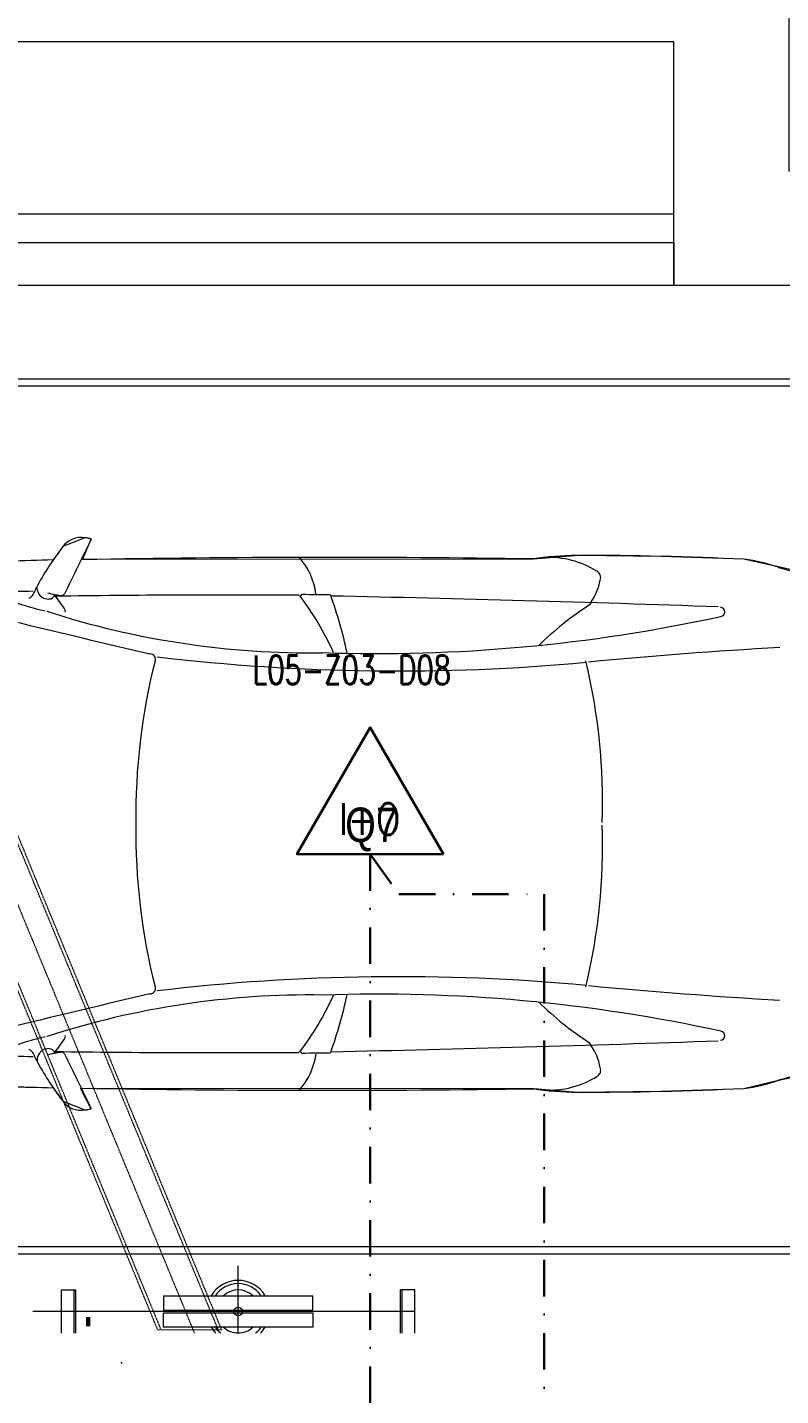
# Model space of a CAD drawing. Extents: x -1133 to 23780, y -1311 to 8245.
# Drawn here: x 19327.3 to 19589.6, y 2003.2 to 2480 of the extents above; entities that cross this region are included whole.
import ezdxf
from ezdxf.enums import TextEntityAlignment as Align
from ezdxf.xclip import XClip

# ---------------------------------------------------------------- set-up
doc = ezdxf.new("R2010")
doc.units = 0
doc.header["$MEASUREMENT"] = 0
doc.header["$XCLIPFRAME"] = 0
doc.linetypes.add('DASHDOT', pattern=[25.4, 12.7, -6.35, 0, -6.35])
doc.linetypes.add('DOT2', pattern=[0.125, 0, -0.125])
doc.layers.get('0').update_dxf_attribs({"color": 9, "lineweight": 9})
for name, color, linetype, lineweight in [('00', 9, 'Continuous', 9), ('01', 9, 'Continuous', 9), ('04', 9, 'Continuous', 9), ('05V', 9, 'Continuous', 9), ('06D', 9, 'Continuous', 9), ('20', 9, 'DOT2', 9), ('21', 9, 'Continuous', 9), ('40', 9, 'Continuous', 9), ('E-DEDEKTÖR NUMARALARI', 20, 'Continuous', 30), ('E-KABLO', 7, 'Continuous', 30), ('E-KOMBİNE DEDEKTÖR (ISI+OPTİK DUMAN)', 7, 'Continuous', 30)]:
    doc.layers.add(name, color=color, linetype=linetype, lineweight=lineweight)
doc.styles.add('DEBI-BLOCK', font='arial.ttf', dxfattribs={"width": 0.8})
doc.styles.add('E-YAZI', font='txttw.shx')
doc.styles.add('MuuM_TEXT-STANDART', font='ARIALN.TTF')

# ---------------------------------------------------------------- blocks, each defined once
blk = doc.blocks.new('p-m-mekanik')
at = {"extrusion": (-1e-16, -1, 2e-16)}
blk.add_point((402.57, 1610.63), dxfattribs=at)
at = {"layer": '40'}
blk.add_lwpolyline([(1289.75, 170.69, 0.000003), (1289.75, 257.22)], format="xyb", dxfattribs=at)
at = {"style": 'DEBI-BLOCK', "width": 0.75, "flags": 8}
for tag, p in [('-', (399.97, 1627.23)), ('-', (251.72, 1361.56)), ('-', (3296.35, 465.16)), ('DEBI', (3296.35, 452.46))]:
    blk.add_attdef(tag, text='', height=13, rotation=90, dxfattribs=at).set_placement(p, align=Align.BOTTOM_RIGHT)
at = {"style": 'DEBI-BLOCK', "width": 0.75, "flags": 9}
for p in [(402.57, 1610.63), (3298.95, 448.56)]:
    blk.add_attdef('ID', text='', height=3.9, rotation=90, dxfattribs=at).set_placement(p, align=Align.MIDDLE)
at = {"style": 'DEBI-BLOCK', "width": 0.75, "flags": 8}
blk.add_attdef('KESITY', text='', height=13, rotation=90, dxfattribs=at).set_placement((3279.01, 503.33), align=Align.TOP_LEFT)
at = {"style": 'DEBI-BLOCK', "width": 0.8, "flags": 8}
blk.add_attdef('X', text='', height=13, rotation=90, dxfattribs=at).set_placement((3279.01, 499.49), align=Align.TOP_CENTER)
at = {"style": 'DEBI-BLOCK', "width": 0.75, "flags": 8}
blk.add_attdef('KESITX', text='', height=13, rotation=90, dxfattribs=at).set_placement((3279.01, 495.54), align=Align.TOP_RIGHT)
blk = doc.blocks.new('Group-321-1')
at = {"lineweight": 0}
for p, q in [((384783.0404, 69371.037), (384783.0455, 69371.0295)), ((384784.4115, 69370.3332), (384784.4025, 69370.333))]:
    blk.add_line(p, q, dxfattribs=at)
for points in [[(384783.5403, 69368.3322), (384783.689, 69368.5997), (384783.7466, 69368.6084), (384783.8084, 69368.6626), (384783.8147, 69368.6844), (384783.7337, 69368.6844), (384784.4562, 69370.087), (384784.5363, 69370.2162), (384784.6671, 69370.4777), (384784.7897, 69370.7386), (384784.8195, 69370.8587), (384784.8615, 69371.012)], [(384783.3299, 69371.7988), (384783.1493, 69371.5806), (384783.0089, 69371.3289), (384782.8745, 69371.074), (384782.8143, 69370.9298), (384782.099, 69369.5315), (384782.0492, 69369.5901), (384782.0346, 69369.5732), (384782.0266, 69369.4913), (384782.053, 69369.4394), (384781.9224, 69369.1627)]]:
    blk.add_lwpolyline(points, dxfattribs=at)
for centre, radius, start, end in [((384782.5383, 69372.3373), 0.9575, 316.2186, 325.7418), ((384783.6081, 69371.2726), 0.5525, 133.0237, 146.1228), ((384793.5272, 69365.622), 11.9668, 150.13727, 152.89723), ((384800.1056, 69364.1963), 18.1799, 156.13496, 158.24111), ((384783.2749, 69371.4236), 0.0159, 339.0039, 150.3983), ((384865.0479, 69325.7189), 93.6961, 150.803073, 151.627747), ((384777.8715, 69372.8535), 5.6052, 330.8944, 345.1644), ((384783.1168, 69370.8333), 0.3186, 120.9729, 155.4756), ((384782.9706, 69371.0742), 0.0369, 91.8, 120.3439), ((384782.963, 69371.0791), 0.0326, 45.4864, 78.5544), ((384782.8486, 69370.9332), 0.2179, 28.7618, 50.9848), ((384783.7734, 69370.6126), 1.0105, 153.0695, 161.9186), ((384784.1506, 69371.1377), 1.1104, 185.593, 197.2706), ((384785.7608, 69370.6832), 0.9575, 159.9143, 169.4376), ((384768.9056, 69380.2116), 18.1799, 327.41502, 329.52117), ((384822.9409, 69349.5203), 45.4809, 151.91783, 153.89663), ((384776.6075, 69373.5829), 7.1236, 326.0794, 338.11644), ((384782.7341, 69368.9325), 2.0531, 60.6822, 76.5032), ((384784.272, 69370.9318), 0.5525, 339.5333, 352.6324), ((384788.9005, 69367.1922), 5.6052, 140.4918, 154.7617), ((384699.7855, 69410.5499), 93.6961, 334.028379, 334.853054), ((384773.8988, 69375.6976), 11.9668, 332.7589, 335.51885), ((384784.589, 69370.7491), 0.0159, 335.2578, 146.6522), ((384782.8801, 69368.8575), 2.0531, 49.1529, 64.974), ((384790.2301, 69366.5903), 7.1236, 147.53968, 159.57673), ((384783.8462, 69371.294), 1.1104, 288.3855, 300.0631), ((384784.4389, 69370.1168), 0.2179, 74.6714, 96.8944), ((384784.2014, 69370.2765), 0.3186, 330.1806, 4.6832), ((384784.4908, 69370.2948), 0.0326, 47.1018, 80.1697), ((384784.4824, 69370.2982), 0.0369, 5.3122, 33.8561), ((384782.4965, 69369.975), 0.2388, 70.6349, 104.3906), ((384825.273, 69347.607), 48.3027, 152.0551, 152.17195), ((384782.4028, 69368.6925), 1.5636, 74.9854, 82.5895), ((384783.6393, 69370.6814), 1.0105, 323.7375, 332.5866), ((384782.7293, 69369.2079), 0.9545, 86.6279, 100.516), ((384782.5618, 69370.1533), 0.00585, 151.7805, 223.8989), ((384821.1879, 69350.0129), 43.565, 152.47687, 153.59071), ((384780.1046, 69371.4451), 2.9727, 314.8855, 333.6766), ((384743.6698, 69390.211), 45.4809, 331.7595, 333.7383), ((384782.8782, 69368.4484), 1.5636, 43.0666, 50.6707), ((384782.1495, 69369.4974), 0.1377, 137.1664, 146.6022), ((384967.4628, 69508.0027), 231.379, 216.741616, 216.794011), ((384678.7517, 69458.2208), 136.4506, 319.252602, 319.492588), ((384782.5149, 69369.582), 0.0186, 41.3859, 155.3161), ((384783.958, 69371.212), 2.1585, 228.5422, 243.7224), ((384786.4545, 69368.1856), 2.9727, 151.9795, 170.7706), ((384783.1066, 69369.0142), 0.9545, 25.1401, 39.0282), ((384782.0988, 69369.5256), 0.08, 143.4719, 205.3483), ((384782.9196, 69369.9112), 0.9868, 205.182, 214.4777), ((384740.7557, 69390.9906), 48.3027, 333.48418, 333.60103), ((384795.1786, 69363.075), 14.5872, 154.13193, 155.3338), ((384783.8657, 69369.2721), 0.2388, 21.2655, 55.0212), ((384781.9661, 69369.5433), 0.2494, 316.3484, 326.7202), ((384782.1506, 69369.3741), 0.0194, 352.1473, 47.0793), ((384782.2653, 69368.9144), 0.4843, 94.4328, 101.9444), ((384782.1667, 69369.4142), 0.0112, 312.8599, 34.8105), ((384782.228, 69369.389), 0.00831, 38.2323, 92.0308), ((384745.0919, 69389.0738), 43.565, 332.06542, 333.17925), ((384783.9724, 69369.4292), 0.00585, 261.7572, 333.8756), ((384782.1239, 69369.3634), 0.0209, 210.1338, 261.901), ((384782.122, 69369.3451), 0.00941, 178.2704, 230.3207), ((384782.0852, 69369.2999), 0.0489, 5.7791, 50.9893), ((384782.1316, 69369.3958), 0.0541, 258.6932, 282.7156), ((384782.1321, 69369.3799), 0.0386, 287.1711, 347.5368), ((384791.1445, 69364.8055), 10.0957, 153.3898, 154.10666), ((384781.4441, 69369.9694), 0.9862, 309.9162, 319.8631), ((384784.0189, 69371.1807), 2.1585, 241.9337, 257.114), ((384783.5356, 69369.0581), 0.0186, 330.34, 84.2703), ((384916.0429, 69336.4165), 136.4506, 166.163538, 166.403525), ((384783.546, 69368.7124), 0.00831, 33.6253, 87.4238), ((384783.1387, 69368.4661), 0.4843, 23.7117, 31.2233), ((384783.8241, 69368.5896), 0.2494, 158.9359, 169.3077), ((384783.6023, 69368.6773), 0.0112, 90.8456, 172.7962), ((384788.1969, 69600.0219), 231.379, 268.862115, 268.914511), ((384783.6798, 69368.7118), 0.1377, 339.054, 348.4897), ((384784.4746, 69368.4138), 0.9862, 165.793, 175.74), ((384783.5945, 69368.6292), 0.0386, 138.1193, 198.4851), ((384783.5791, 69368.6408), 0.0194, 78.5769, 133.5088), ((384783.7323, 69368.6871), 0.08, 280.3078, 342.1843), ((384774.6241, 69373.2856), 10.0957, 331.54946, 332.26633), ((384783.5569, 69368.5444), 0.0489, 74.6669, 119.8771), ((384770.8666, 69375.5547), 14.5872, 330.32233, 331.52419), ((384783.6078, 69368.6381), 0.0541, 202.9405, 226.9629), ((384783.5722, 69368.6007), 0.00941, 255.3354, 307.3857), ((384783.5859, 69368.613), 0.0209, 223.7551, 275.5224), ((384783.5672, 69369.5788), 0.9868, 271.1784, 280.4742)]:
    blk.add_arc(centre, radius, start, end, dxfattribs=at)
blk = doc.blocks.new('p-arac asansoru')
for p, q in [((33.7, -134.5), (33.7, 488.5)), ((338.7, 488.5), (338.7, -134.5)), ((36.2, -132), (36.2, 486)), ((336.2, 486), (336.2, -132)), ((13.7, 132.25), (13.7, 265.25)), ((-6.3, 255.25), (21.2, 255.25)), ((21.2, 255.25), (21.2, 250.25)), ((-6.3, 250.85), (21.2, 250.85)), ((-6.3, 250.25), (21.2, 250.25)), ((7.24, 199.45), (7.27, 221.75)), ((8.2, 167.75), (8.2, 219.75)), ((8.2, 219.75), (13.2, 219.75)), ((13.2, 219.75), (13.2, 167.75)), ((19.2, 219.75), (14.2, 219.75)), ((14.2, 219.75), (14.2, 167.75)), ((19.2, 219.75), (19.2, 167.75)), ((-2.15, 193.75), (29.55, 193.75)), ((13.2, 167.75), (8.2, 167.75)), ((14.2, 167.75), (19.2, 167.75)), ((-6.3, 137.25), (21.2, 137.25)), ((-6.3, 136.65), (21.2, 136.65)), ((21.2, 132.25), (21.2, 137.25)), ((-6.3, 132.25), (21.2, 132.25))]:
    blk.add_line(p, q)
blk.add_circle((13.7, 193.75), 1.5)
for radius, start, end in [(10.85, 120.4584, 239.5416), (9.7, 124.542, 235.458), (10.85, 300.4584, 59.5416), (9.7, 304.542, 55.458), (7.5, 137.1666, 222.8334), (7.5, 317.1666, 42.8334)]:
    blk.add_arc((13.7, 193.75), radius, start, end)
at = {"layer": '20'}
for p, q in [((7.27, 221.75), (367.15, 370.03)), ((7.7, 220.74), (367.15, 368.84)), ((2.83, 207.54), (367.15, 357.64)), ((7.24, 200.65), (366.72, 348.76)), ((7.27, 199.46), (367.15, 347.74))]:
    blk.add_line(p, q, dxfattribs=at)
blk = doc.blocks.new('ÇATI KATI PLANI')
at = {"layer": '00'}
blk.add_lwpolyline([(19047.5, 2405), (19552.5, 2405), (19552.5, 2390), (19047.5, 2390)], dxfattribs=at)
at = {"layer": '01'}
blk.add_lwpolyline([(19057.5, 2515), (19592.5, 2515), (19592.5, 2430), (19797.5, 2430), (19797.5, 2390), (19552.5, 2390), (19552.5, 2475), (19047.5, 2475), (19047.5, 2390), (18997.5, 2390), (18997.5, 2515), (18997.5, 2825), (19797.5, 2825), (19797.5, 2785), (19047.5, 2785), (19047.5, 2515)], close=True, dxfattribs=at)
at = {"layer": '06D'}
blk.add_lwpolyline([(19267.5, 2415), (19552.5, 2415), (19552.5, 2475), (19267.5, 2475)], close=True, dxfattribs=at)
at = {"layer": '05V'}
ref = blk.add_blockref('p-arac asansoru', (19594.5, 2018.85), dxfattribs=dict(at, rotation=90))
XClip(ref).set_block_clipping_path([(6.1499978109, -202.9999999557), (371.1500021441, 532.0000000443)])
blk = doc.blocks.new('100_KOMBİNE DEDEKTÖR (ISI+OPTİK DUMAN) 085')
at = {"layer": 'E-KOMBİNE DEDEKTÖR (ISI+OPTİK DUMAN)', "color": 4}
blk.add_lwpolyline([(2.55, 0), (0, 4.416), (-2.55, 0)], close=True, dxfattribs=at)
at = {"layer": 'E-KOMBİNE DEDEKTÖR (ISI+OPTİK DUMAN)', "color": 3, "style": 'E-YAZI', "width": 0.8}
blk.add_text('I+O', height=1.1016, dxfattribs=at).set_placement((-0.018, 1.224), align=Align.MIDDLE)

msp = doc.modelspace()

# ---------------------------------------------------------------- linework, layer by layer
at = {"layer": 'E-KABLO', "color": 6, "linetype": 'DASHDOT'}
for p, q in [((19446.72, 2191.88), (19446.72, 1923.67)), ((19446.72, 2191.88), (19456.72, 2178.01)), ((19456.72, 2178.01), (19507.26, 2178.01)), ((19507.26, 2178.01), (19507.26, 1806.4))]:
    msp.add_line(p, q, dxfattribs=at)

# ---------------------------------------------------------------- block references
msp.add_blockref('ÇATI KATI PLANI', (0, 0))
at = {"layer": '04', "xscale": 99.99999999999999, "yscale": 99.99999999999999, "zscale": 99.99999999999999, "rotation": 297.1763778173342}
msp.add_blockref('Group-321-1', (-23725998.71, 31064370), dxfattribs=at)
at = {"layer": '06D'}
ref = msp.add_blockref('p-m-mekanik', (18957.5, 404.03), dxfattribs=at)
XClip(ref).set_block_clipping_path([(3794.6195661565, 2087.3897938135), (2991.8628964433, 2087.3897938135), (2991.8628964433, 1884.1623297569), (-441.8797131966, 1884.1623297569), (-441.8797131966, -324.0336106115), (3794.6195661565, -324.0336106115)])
ref.add_attrib('-', '-', dxfattribs={"layer": '0', "height": 13, "rotation": 90, "style": 'DEBI-BLOCK', "width": 0.75}).set_placement((19357.47, 2031.26), align=Align.BOTTOM_RIGHT)
at = {"layer": 'E-KOMBİNE DEDEKTÖR (ISI+OPTİK DUMAN)', "xscale": 10, "yscale": 10, "zscale": 10}
msp.add_blockref('100_KOMBİNE DEDEKTÖR (ISI+OPTİK DUMAN) 085', (19446.72, 2191.88), dxfattribs=at)

# ---------------------------------------------------------------- texts
at = {"layer": '21', "insert": (19447.16, 2200.47), "char_height": 12, "attachment_point": 5, "style": 'MuuM_TEXT-STANDART'}
msp.add_mtext_dynamic_manual_height_columns('Q7', width=388.5584, gutter_width=156.51, heights=[0], dxfattribs=at)
at = {"layer": 'E-DEDEKTÖR NUMARALARI', "style": 'E-YAZI', "width": 0.7}
msp.add_text('L05-Z03-D08', height=10, dxfattribs=at).set_placement((19405.83, 2251.11))

doc.saveas('drawing.dxf')
